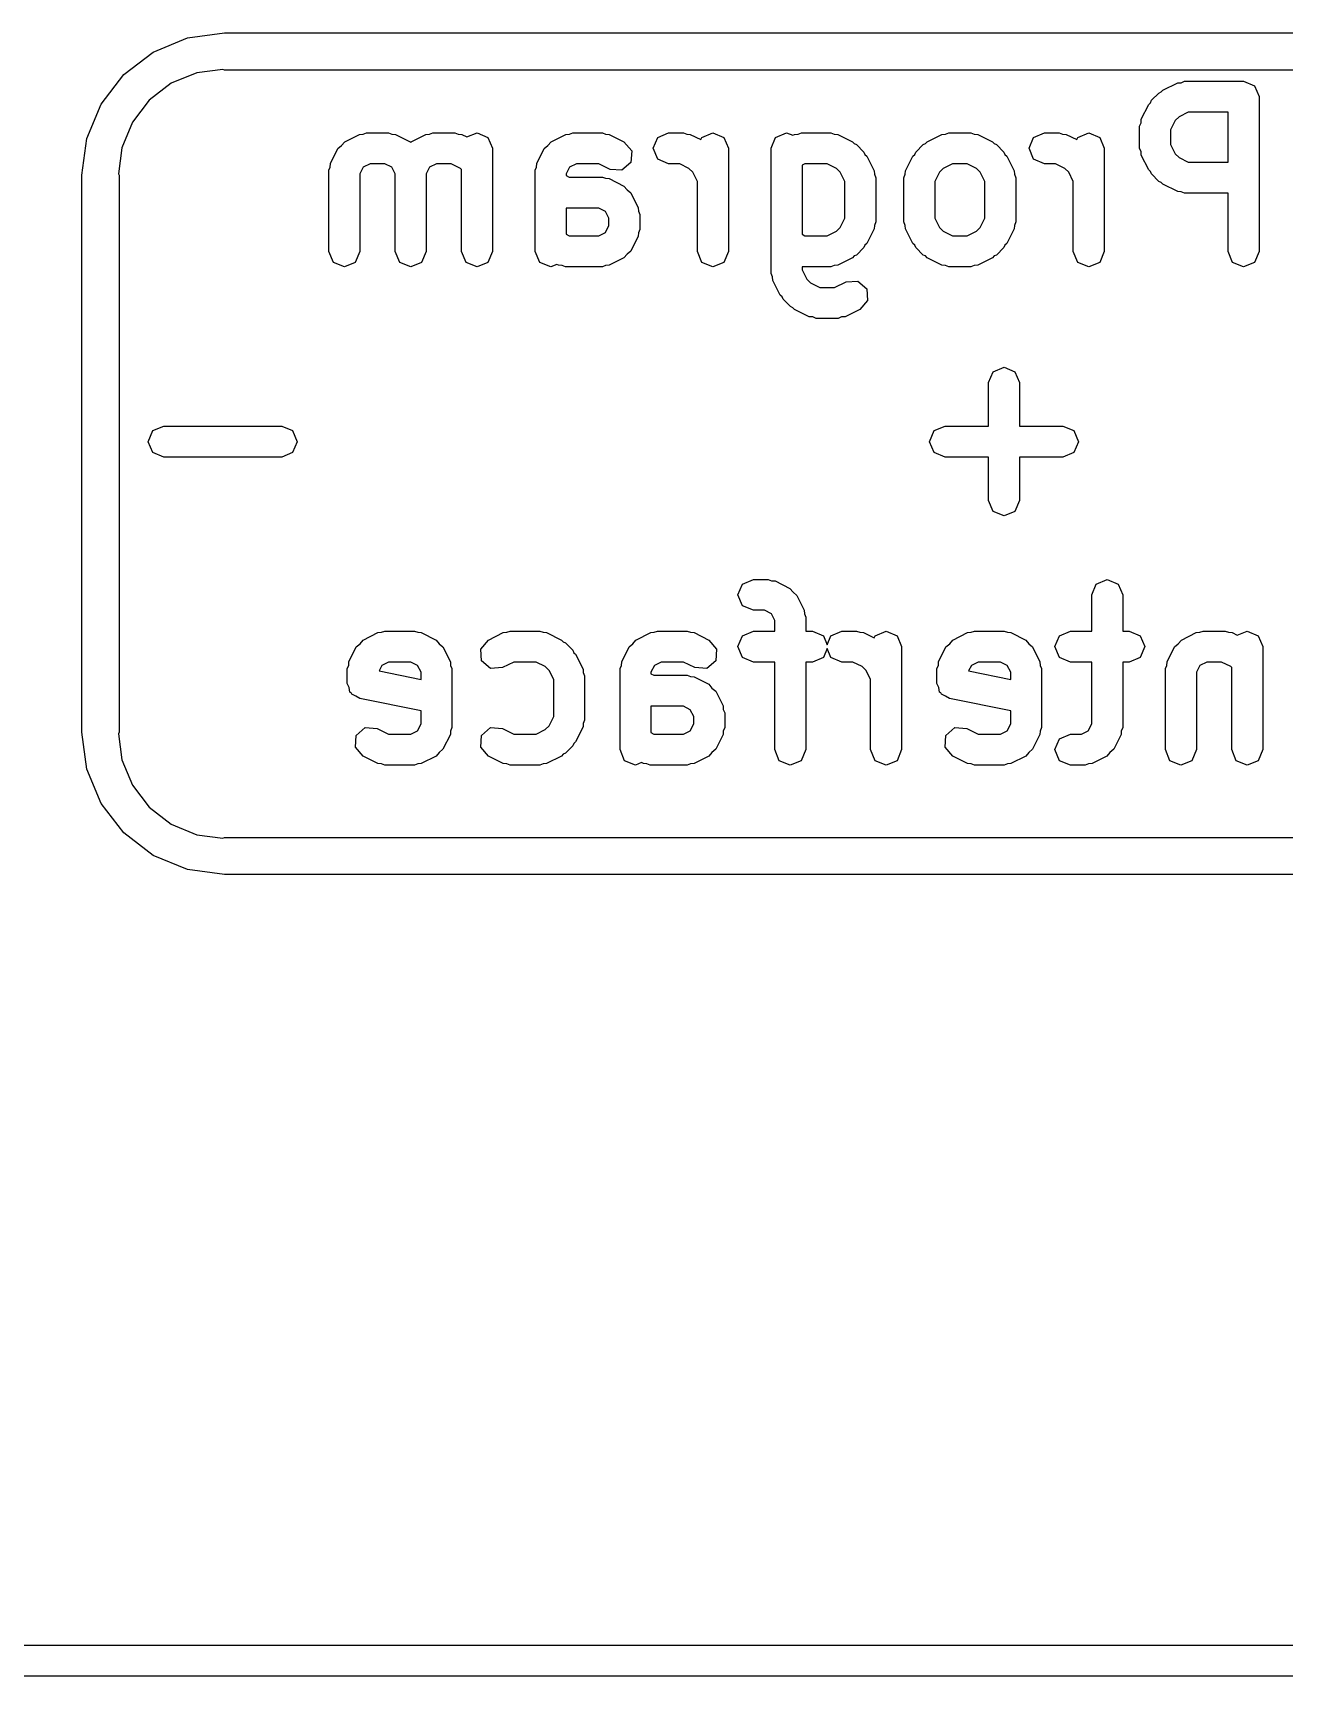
# Model space of a CAD drawing. Extents: x 59.1 to 149.1, y -118 to -82.
# Drawn here: x 75.58 to 79.62, y -118.05 to -112.74 of the extents above; entities that cross this region are included whole.
import ezdxf

# ---------------------------------------------------------------- set-up
doc = ezdxf.new("R2010")
doc.units = 0
doc.layers.add('BLACK', color=7, linetype='CONTINUOUS')

msp = doc.modelspace()

# ---------------------------------------------------------------- linework, layer by layer
at = {"layer": 'BLACK', "linetype": 'CONTINUOUS'}
for p, q in [((75.97, -112.802), (76.0809, -112.756)), ((76.0809, -112.756), (76.2, -112.74)), ((76.2, -112.74), (82.9, -112.74)), ((75.8747, -112.875), (75.97, -112.802)), ((75.8016, -112.97), (75.8747, -112.875)), ((76.1112, -112.869), (76.0285, -112.903)), ((76.1946, -112.858), (76.1112, -112.869)), ((76.2, -112.86), (76.1946, -112.858)), ((82.9, -112.86), (76.2, -112.86)), ((76.0285, -112.903), (75.9575, -112.958)), ((79.1951, -112.958), (79.2189, -112.935)), ((79.2189, -112.935), (79.2265, -112.931)), ((79.2265, -112.931), (79.2319, -112.925)), ((79.2319, -112.925), (79.2795, -112.901)), ((79.2795, -112.901), (79.2912, -112.901)), ((79.2912, -112.901), (79.3019, -112.896)), ((79.3019, -112.896), (79.4924, -112.896)), ((79.4924, -112.896), (79.5277, -112.911)), ((79.5277, -112.911), (79.5424, -112.946)), ((75.7557, -113.081), (75.8016, -112.97)), ((75.9575, -112.958), (75.903, -113.029)), ((79.1619, -113.019), (79.1858, -112.971)), ((79.1858, -112.971), (79.192, -112.966)), ((79.192, -112.966), (79.1951, -112.958)), ((79.3137, -112.996), (79.2839, -113.011)), ((79.4424, -112.996), (79.3137, -112.996)), ((79.4424, -113.158), (79.4424, -112.996)), ((79.5424, -112.946), (79.5424, -113.446)), ((75.903, -113.029), (75.8688, -113.111)), ((79.1567, -113.041), (79.1611, -113.031)), ((79.1567, -113.113), (79.1567, -113.041)), ((79.1611, -113.031), (79.1619, -113.019)), ((79.2716, -113.023), (79.2567, -113.053)), ((79.2839, -113.011), (79.2716, -113.023)), ((75.74, -113.2), (75.7557, -113.081)), ((76.5787, -113.104), (76.5891, -113.092)), ((76.5891, -113.092), (76.6367, -113.068)), ((76.6367, -113.068), (76.6483, -113.067)), ((76.6483, -113.067), (76.659, -113.063)), ((76.659, -113.063), (76.7305, -113.063)), ((76.7305, -113.063), (76.7412, -113.067)), ((76.7412, -113.067), (76.7528, -113.068)), ((76.7528, -113.068), (76.8005, -113.092)), ((76.8005, -113.092), (76.8019, -113.094)), ((76.8019, -113.094), (76.8034, -113.092)), ((76.8034, -113.092), (76.851, -113.068)), ((76.851, -113.068), (76.8626, -113.067)), ((76.8626, -113.067), (76.8733, -113.063)), ((76.8733, -113.063), (76.9448, -113.063)), ((76.9448, -113.063), (76.9555, -113.067)), ((76.9555, -113.067), (76.9671, -113.068)), ((76.9671, -113.068), (76.9836, -113.076)), ((76.9836, -113.076), (77.0162, -113.063)), ((77.0162, -113.063), (77.0515, -113.078)), ((77.0515, -113.078), (77.0662, -113.113)), ((77.2453, -113.104), (77.2557, -113.092)), ((77.2557, -113.092), (77.3034, -113.068)), ((77.3034, -113.068), (77.315, -113.067)), ((77.315, -113.067), (77.3257, -113.063)), ((77.3257, -113.063), (77.421, -113.063)), ((77.421, -113.063), (77.4317, -113.067)), ((77.4317, -113.067), (77.4433, -113.068)), ((77.4433, -113.068), (77.4909, -113.092)), ((77.4909, -113.092), (77.516, -113.121)), ((77.5852, -113.113), (77.5999, -113.078)), ((77.5999, -113.078), (77.6352, -113.063)), ((77.6352, -113.063), (77.6829, -113.063)), ((77.6829, -113.063), (77.6936, -113.067)), ((77.6936, -113.067), (77.7052, -113.068)), ((77.7052, -113.068), (77.7395, -113.085)), ((77.7395, -113.085), (77.7427, -113.078)), ((77.7427, -113.078), (77.7781, -113.063)), ((77.7781, -113.063), (77.8135, -113.078)), ((77.8135, -113.078), (77.8281, -113.113)), ((77.9662, -113.113), (77.9808, -113.078)), ((77.9808, -113.078), (78.0162, -113.063)), ((78.0162, -113.063), (78.0358, -113.071)), ((78.0358, -113.071), (78.0414, -113.068)), ((78.0414, -113.068), (78.0531, -113.067)), ((78.0531, -113.067), (78.0638, -113.063)), ((78.0638, -113.063), (78.159, -113.063)), ((78.159, -113.063), (78.1698, -113.067)), ((78.1698, -113.067), (78.1814, -113.068)), ((78.1814, -113.068), (78.229, -113.092)), ((78.229, -113.092), (78.2344, -113.098)), ((78.2344, -113.098), (78.242, -113.101)), ((78.242, -113.101), (78.2658, -113.125)), ((78.4332, -113.125), (78.457, -113.101)), ((78.457, -113.101), (78.4646, -113.098)), ((78.4646, -113.098), (78.47, -113.092)), ((78.47, -113.092), (78.5176, -113.068)), ((78.5176, -113.068), (78.5292, -113.067)), ((78.5292, -113.067), (78.54, -113.063)), ((78.54, -113.063), (78.6114, -113.063)), ((78.6114, -113.063), (78.6222, -113.067)), ((78.6222, -113.067), (78.6338, -113.068)), ((78.6338, -113.068), (78.6814, -113.092)), ((78.6814, -113.092), (78.6868, -113.098)), ((78.6868, -113.098), (78.6944, -113.101)), ((78.6944, -113.101), (78.7182, -113.125)), ((78.7995, -113.113), (78.8142, -113.078)), ((78.8142, -113.078), (78.8495, -113.063)), ((78.8495, -113.063), (78.8971, -113.063)), ((78.8971, -113.063), (78.9079, -113.067)), ((78.9079, -113.067), (78.9195, -113.068)), ((78.9195, -113.068), (78.9538, -113.085)), ((78.9538, -113.085), (78.957, -113.078)), ((78.957, -113.078), (78.9924, -113.063)), ((78.9924, -113.063), (79.0277, -113.078)), ((79.0277, -113.078), (79.0424, -113.113)), ((79.2567, -113.053), (79.2567, -113.101)), ((79.2567, -113.101), (79.2716, -113.131)), ((75.8688, -113.111), (75.8578, -113.195)), ((76.5429, -113.162), (76.5667, -113.114)), ((76.5667, -113.114), (76.5787, -113.104)), ((77.0662, -113.113), (77.0662, -113.446)), ((77.2096, -113.162), (77.2334, -113.114)), ((77.2334, -113.114), (77.2453, -113.104)), ((77.516, -113.121), (77.5133, -113.159)), ((77.5999, -113.148), (77.5852, -113.113)), ((77.6352, -113.163), (77.5999, -113.148)), ((77.8281, -113.113), (77.8281, -113.446)), ((77.9662, -113.518), (77.9662, -113.113)), ((78.2658, -113.125), (78.269, -113.133)), ((78.269, -113.133), (78.2752, -113.138)), ((78.2752, -113.138), (78.299, -113.186)), ((78.4, -113.186), (78.4239, -113.138)), ((78.4239, -113.138), (78.4301, -113.133)), ((78.4301, -113.133), (78.4332, -113.125)), ((78.7182, -113.125), (78.7214, -113.133)), ((78.7214, -113.133), (78.7276, -113.138)), ((78.7276, -113.138), (78.7514, -113.186)), ((78.8142, -113.148), (78.7995, -113.113)), ((78.8495, -113.163), (78.8142, -113.148)), ((79.0424, -113.113), (79.0424, -113.446)), ((79.1611, -113.124), (79.1567, -113.113)), ((79.1619, -113.135), (79.1611, -113.124)), ((79.1858, -113.183), (79.1619, -113.135)), ((79.2716, -113.131), (79.2839, -113.143)), ((79.2839, -113.143), (79.3137, -113.158)), ((75.74, -115), (75.74, -113.2)), ((75.8578, -113.195), (75.86, -113.2)), ((75.86, -113.2), (75.86, -115)), ((76.5376, -113.184), (76.5421, -113.174)), ((76.5376, -113.446), (76.5376, -113.184)), ((76.5421, -113.174), (76.5429, -113.162)), ((76.6487, -113.174), (76.6376, -113.196)), ((76.6376, -113.196), (76.6376, -113.446)), ((76.6709, -113.163), (76.6487, -113.174)), ((76.7187, -113.163), (76.6709, -113.163)), ((76.7408, -113.174), (76.7187, -113.163)), ((76.7519, -113.196), (76.7408, -113.174)), ((76.7519, -113.446), (76.7519, -113.196)), ((76.863, -113.174), (76.8519, -113.196)), ((76.8519, -113.196), (76.8519, -113.446)), ((76.8851, -113.163), (76.863, -113.174)), ((76.933, -113.163), (76.8851, -113.163)), ((76.9628, -113.178), (76.933, -113.163)), ((76.9662, -113.181), (76.9628, -113.178)), ((76.9662, -113.446), (76.9662, -113.181)), ((77.2043, -113.184), (77.2087, -113.174)), ((77.2043, -113.446), (77.2043, -113.184)), ((77.2087, -113.174), (77.2096, -113.162)), ((77.3154, -113.174), (77.3043, -113.196)), ((77.3043, -113.196), (77.3043, -113.201)), ((77.3043, -113.201), (77.3137, -113.206)), ((77.3137, -113.206), (77.421, -113.206)), ((77.3375, -113.163), (77.3154, -113.174)), ((77.4091, -113.163), (77.3375, -113.163)), ((77.4462, -113.181), (77.4091, -113.163)), ((77.421, -113.206), (77.4317, -113.21)), ((77.4844, -113.184), (77.4462, -113.181)), ((77.5133, -113.159), (77.4844, -113.184)), ((77.6711, -113.163), (77.6352, -113.163)), ((77.7009, -113.178), (77.6711, -113.163)), ((77.7132, -113.19), (77.7009, -113.178)), ((77.7281, -113.22), (77.7132, -113.19)), ((78.0756, -113.163), (78.0662, -113.168)), ((78.0662, -113.168), (78.0662, -113.391)), ((78.1472, -113.163), (78.0756, -113.163)), ((78.177, -113.178), (78.1472, -113.163)), ((78.1894, -113.19), (78.177, -113.178)), ((78.2043, -113.22), (78.1894, -113.19)), ((78.299, -113.186), (78.2998, -113.197)), ((78.2998, -113.197), (78.3043, -113.208)), ((78.3043, -113.208), (78.3043, -113.351)), ((78.3948, -113.208), (78.3992, -113.197)), ((78.3948, -113.351), (78.3948, -113.208)), ((78.3992, -113.197), (78.4, -113.186)), ((78.5097, -113.19), (78.4948, -113.22)), ((78.522, -113.178), (78.5097, -113.19)), ((78.5518, -113.163), (78.522, -113.178)), ((78.5996, -113.163), (78.5518, -113.163)), ((78.6294, -113.178), (78.5996, -113.163)), ((78.6418, -113.19), (78.6294, -113.178)), ((78.6567, -113.22), (78.6418, -113.19)), ((78.7514, -113.186), (78.7522, -113.197)), ((78.7522, -113.197), (78.7567, -113.208)), ((78.7567, -113.208), (78.7567, -113.351)), ((78.8853, -113.163), (78.8495, -113.163)), ((78.9151, -113.178), (78.8853, -113.163)), ((78.9275, -113.19), (78.9151, -113.178)), ((78.9424, -113.22), (78.9275, -113.19)), ((79.192, -113.188), (79.1858, -113.183)), ((79.1951, -113.196), (79.192, -113.188)), ((79.2189, -113.22), (79.1951, -113.196)), ((79.3137, -113.158), (79.4424, -113.158)), ((77.4317, -113.21), (77.4433, -113.211)), ((77.4433, -113.211), (77.4909, -113.235)), ((77.4909, -113.235), (77.5013, -113.247)), ((77.5013, -113.247), (77.5133, -113.257)), ((77.5133, -113.257), (77.5371, -113.305)), ((77.7281, -113.446), (77.7281, -113.22)), ((78.2043, -113.339), (78.2043, -113.22)), ((78.4948, -113.22), (78.4948, -113.339)), ((78.6567, -113.339), (78.6567, -113.22)), ((78.9424, -113.446), (78.9424, -113.22)), ((79.2265, -113.223), (79.2189, -113.22)), ((79.2319, -113.229), (79.2265, -113.223)), ((79.2795, -113.253), (79.2319, -113.229)), ((79.2912, -113.254), (79.2795, -113.253)), ((79.3019, -113.258), (79.2912, -113.254)), ((79.4424, -113.258), (79.3019, -113.258)), ((79.4424, -113.446), (79.4424, -113.258)), ((77.3043, -113.306), (77.3043, -113.391)), ((77.4091, -113.306), (77.3043, -113.306)), ((77.4313, -113.317), (77.4091, -113.306)), ((77.5371, -113.305), (77.5379, -113.316)), ((77.4424, -113.339), (77.4313, -113.317)), ((77.4313, -113.385), (77.4424, -113.363)), ((77.4424, -113.363), (77.4424, -113.339)), ((77.5379, -113.316), (77.5424, -113.327)), ((77.5424, -113.327), (77.5424, -113.375)), ((78.1894, -113.369), (78.2043, -113.339)), ((78.2998, -113.362), (78.299, -113.373)), ((78.3043, -113.351), (78.2998, -113.362)), ((78.3992, -113.362), (78.3948, -113.351)), ((78.4, -113.373), (78.3992, -113.362)), ((78.4948, -113.339), (78.5097, -113.369)), ((78.6418, -113.369), (78.6567, -113.339)), ((78.7522, -113.362), (78.7514, -113.373)), ((78.7567, -113.351), (78.7522, -113.362)), ((77.3043, -113.391), (77.3137, -113.396)), ((77.3137, -113.396), (77.4091, -113.396)), ((77.4091, -113.396), (77.4313, -113.385)), ((77.5371, -113.397), (77.5133, -113.445)), ((77.5379, -113.386), (77.5371, -113.397)), ((77.5424, -113.375), (77.5379, -113.386)), ((78.0662, -113.391), (78.0756, -113.396)), ((78.0756, -113.396), (78.1472, -113.396)), ((78.1472, -113.396), (78.177, -113.381)), ((78.177, -113.381), (78.1894, -113.369)), ((78.2752, -113.421), (78.269, -113.426)), ((78.299, -113.373), (78.2752, -113.421)), ((78.4239, -113.421), (78.4, -113.373)), ((78.4301, -113.426), (78.4239, -113.421)), ((78.5097, -113.369), (78.522, -113.381)), ((78.522, -113.381), (78.5518, -113.396)), ((78.5518, -113.396), (78.5996, -113.396)), ((78.5996, -113.396), (78.6294, -113.381)), ((78.6294, -113.381), (78.6418, -113.369)), ((78.7276, -113.421), (78.7214, -113.426)), ((78.7514, -113.373), (78.7276, -113.421)), ((76.5523, -113.482), (76.5376, -113.446)), ((76.6376, -113.446), (76.623, -113.482)), ((76.7665, -113.482), (76.7519, -113.446)), ((76.8519, -113.446), (76.8373, -113.482)), ((76.9808, -113.482), (76.9662, -113.446)), ((77.0662, -113.446), (77.0515, -113.482)), ((77.2189, -113.482), (77.2043, -113.446)), ((77.4909, -113.467), (77.4433, -113.491)), ((77.5013, -113.455), (77.4909, -113.467)), ((77.5133, -113.445), (77.5013, -113.455)), ((77.7427, -113.482), (77.7281, -113.446)), ((77.8281, -113.446), (77.8135, -113.482)), ((78.229, -113.467), (78.1814, -113.491)), ((78.2344, -113.461), (78.229, -113.467)), ((78.242, -113.458), (78.2344, -113.461)), ((78.2658, -113.434), (78.242, -113.458)), ((78.269, -113.426), (78.2658, -113.434)), ((78.4332, -113.434), (78.4301, -113.426)), ((78.457, -113.458), (78.4332, -113.434)), ((78.4646, -113.461), (78.457, -113.458)), ((78.47, -113.467), (78.4646, -113.461)), ((78.5176, -113.491), (78.47, -113.467)), ((78.6814, -113.467), (78.6338, -113.491)), ((78.6868, -113.461), (78.6814, -113.467)), ((78.6944, -113.458), (78.6868, -113.461)), ((78.7182, -113.434), (78.6944, -113.458)), ((78.7214, -113.426), (78.7182, -113.434)), ((78.957, -113.482), (78.9424, -113.446)), ((79.0424, -113.446), (79.0277, -113.482)), ((79.457, -113.482), (79.4424, -113.446)), ((79.5424, -113.446), (79.5277, -113.482)), ((76.5876, -113.496), (76.5523, -113.482)), ((76.623, -113.482), (76.5876, -113.496)), ((76.8019, -113.496), (76.7665, -113.482)), ((76.8373, -113.482), (76.8019, -113.496)), ((77.0162, -113.496), (76.9808, -113.482)), ((77.0515, -113.482), (77.0162, -113.496)), ((77.2543, -113.496), (77.2189, -113.482)), ((77.2739, -113.488), (77.2543, -113.496)), ((77.2795, -113.491), (77.2739, -113.488)), ((77.2912, -113.492), (77.2795, -113.491)), ((77.3019, -113.496), (77.2912, -113.492)), ((77.421, -113.496), (77.3019, -113.496)), ((77.4317, -113.492), (77.421, -113.496)), ((77.4433, -113.491), (77.4317, -113.492)), ((77.7781, -113.496), (77.7427, -113.482)), ((77.8135, -113.482), (77.7781, -113.496)), ((77.9706, -113.528), (77.9662, -113.518)), ((78.159, -113.496), (78.0662, -113.496)), ((78.0662, -113.496), (78.0662, -113.506)), ((78.0662, -113.506), (78.0811, -113.536)), ((78.1698, -113.492), (78.159, -113.496)), ((78.1814, -113.491), (78.1698, -113.492)), ((78.5292, -113.492), (78.5176, -113.491)), ((78.54, -113.496), (78.5292, -113.492)), ((78.6114, -113.496), (78.54, -113.496)), ((78.6222, -113.492), (78.6114, -113.496)), ((78.6338, -113.491), (78.6222, -113.492)), ((78.9924, -113.496), (78.957, -113.482)), ((79.0277, -113.482), (78.9924, -113.496)), ((79.4924, -113.496), (79.457, -113.482)), ((79.5277, -113.482), (79.4924, -113.496)), ((77.9715, -113.54), (77.9706, -113.528)), ((77.9953, -113.588), (77.9715, -113.54)), ((78.0811, -113.536), (78.0934, -113.548)), ((78.0934, -113.548), (78.1232, -113.563)), ((78.1232, -113.563), (78.1711, -113.563)), ((78.1711, -113.563), (78.2081, -113.544)), ((78.2081, -113.544), (78.2463, -113.542)), ((78.2463, -113.542), (78.2752, -113.567)), ((78.2752, -113.567), (78.2779, -113.605)), ((78.0015, -113.593), (77.9953, -113.588)), ((78.0046, -113.601), (78.0015, -113.593)), ((78.0285, -113.624), (78.0046, -113.601)), ((78.0361, -113.628), (78.0285, -113.624)), ((78.0414, -113.634), (78.0361, -113.628)), ((78.0891, -113.658), (78.0414, -113.634)), ((78.2528, -113.634), (78.2052, -113.658)), ((78.2779, -113.605), (78.2528, -113.634)), ((78.1007, -113.658), (78.0891, -113.658)), ((78.1114, -113.663), (78.1007, -113.658)), ((78.1829, -113.663), (78.1114, -113.663)), ((78.1936, -113.658), (78.1829, -113.663)), ((78.2052, -113.658), (78.1936, -113.658)), ((78.6686, -113.87), (78.6832, -113.835)), ((78.6832, -113.835), (78.7186, -113.82)), ((78.7186, -113.82), (78.7539, -113.835)), ((78.7539, -113.835), (78.7686, -113.87)), ((78.6686, -114.011), (78.6686, -113.87)), ((78.7686, -113.87), (78.7686, -114.011)), ((75.9543, -114.061), (75.9689, -114.025)), ((75.9689, -114.025), (76.0043, -114.011)), ((76.0043, -114.011), (76.3852, -114.011)), ((76.3852, -114.011), (76.4206, -114.025)), ((76.4206, -114.025), (76.4352, -114.061)), ((78.4781, -114.061), (78.4927, -114.025)), ((78.4927, -114.025), (78.5281, -114.011)), ((78.5281, -114.011), (78.6686, -114.011)), ((78.7686, -114.011), (78.909, -114.011)), ((78.909, -114.011), (78.9444, -114.025)), ((78.9444, -114.025), (78.959, -114.061)), ((75.9689, -114.096), (75.9543, -114.061)), ((76.0043, -114.111), (75.9689, -114.096)), ((76.3852, -114.111), (76.0043, -114.111)), ((76.4206, -114.096), (76.3852, -114.111)), ((76.4352, -114.061), (76.4206, -114.096)), ((78.4927, -114.096), (78.4781, -114.061)), ((78.5281, -114.111), (78.4927, -114.096)), ((78.6686, -114.111), (78.5281, -114.111)), ((78.6686, -114.251), (78.6686, -114.111)), ((78.909, -114.111), (78.7686, -114.111)), ((78.7686, -114.111), (78.7686, -114.251)), ((78.9444, -114.096), (78.909, -114.111)), ((78.959, -114.061), (78.9444, -114.096)), ((78.6832, -114.287), (78.6686, -114.251)), ((78.7686, -114.251), (78.7539, -114.287)), ((78.7186, -114.301), (78.6832, -114.287)), ((78.7539, -114.287), (78.7186, -114.301)), ((77.859, -114.556), (77.8737, -114.521)), ((77.8737, -114.521), (77.909, -114.506)), ((77.909, -114.506), (77.9567, -114.506)), ((77.9567, -114.506), (77.9674, -114.511)), ((77.9674, -114.511), (77.979, -114.511)), ((77.979, -114.511), (78.0266, -114.535)), ((78.0266, -114.535), (78.037, -114.547)), ((79.0019, -114.556), (79.0165, -114.521)), ((79.0165, -114.521), (79.0519, -114.506)), ((79.0519, -114.506), (79.0873, -114.521)), ((79.0873, -114.521), (79.1019, -114.556)), ((77.8737, -114.592), (77.859, -114.556)), ((78.037, -114.547), (78.049, -114.558)), ((78.049, -114.558), (78.0728, -114.605)), ((79.0019, -114.673), (79.0019, -114.556)), ((79.1019, -114.556), (79.1019, -114.673)), ((77.909, -114.606), (77.8737, -114.592)), ((77.9449, -114.606), (77.909, -114.606)), ((77.967, -114.617), (77.9449, -114.606)), ((77.9781, -114.639), (77.967, -114.617)), ((77.9781, -114.673), (77.9781, -114.639)), ((78.0728, -114.605), (78.0736, -114.617)), ((78.0736, -114.617), (78.0781, -114.628)), ((78.0781, -114.628), (78.0781, -114.673)), ((76.6486, -114.702), (76.6962, -114.678)), ((76.6962, -114.678), (76.7078, -114.677)), ((76.7078, -114.677), (76.7186, -114.673)), ((76.7186, -114.673), (76.8138, -114.673)), ((76.8138, -114.673), (76.8246, -114.677)), ((76.8246, -114.677), (76.8362, -114.678)), ((76.8362, -114.678), (76.8838, -114.702)), ((77.0534, -114.702), (77.101, -114.678)), ((77.101, -114.678), (77.1126, -114.677)), ((77.1126, -114.677), (77.1233, -114.673)), ((77.1233, -114.673), (77.2186, -114.673)), ((77.2186, -114.673), (77.2293, -114.677)), ((77.2293, -114.677), (77.2409, -114.678)), ((77.2409, -114.678), (77.2886, -114.702)), ((77.5295, -114.702), (77.5772, -114.678)), ((77.5772, -114.678), (77.5888, -114.677)), ((77.5888, -114.677), (77.5995, -114.673)), ((77.5995, -114.673), (77.6948, -114.673)), ((77.6948, -114.673), (77.7055, -114.677)), ((77.7055, -114.677), (77.7171, -114.678)), ((77.7171, -114.678), (77.7647, -114.702)), ((77.859, -114.723), (77.8737, -114.688)), ((77.8737, -114.688), (77.909, -114.673)), ((77.909, -114.673), (77.9781, -114.673)), ((78.0781, -114.673), (78.0995, -114.673)), ((78.0995, -114.673), (78.1349, -114.688)), ((78.1349, -114.688), (78.1471, -114.717)), ((78.1471, -114.717), (78.1594, -114.688)), ((78.1594, -114.688), (78.1948, -114.673)), ((78.1948, -114.673), (78.2424, -114.673)), ((78.2424, -114.673), (78.2531, -114.677)), ((78.2531, -114.677), (78.2647, -114.678)), ((78.2647, -114.678), (78.299, -114.695)), ((78.299, -114.695), (78.3023, -114.688)), ((78.3023, -114.688), (78.3376, -114.673)), ((78.3376, -114.673), (78.373, -114.688)), ((78.373, -114.688), (78.3876, -114.723)), ((78.5534, -114.702), (78.601, -114.678)), ((78.601, -114.678), (78.6126, -114.677)), ((78.6126, -114.677), (78.6233, -114.673)), ((78.6233, -114.673), (78.7186, -114.673)), ((78.7186, -114.673), (78.7293, -114.677)), ((78.7293, -114.677), (78.7409, -114.678)), ((78.7409, -114.678), (78.7886, -114.702)), ((78.8829, -114.723), (78.8975, -114.688)), ((78.8975, -114.688), (78.9329, -114.673)), ((78.9329, -114.673), (79.0019, -114.673)), ((79.1019, -114.673), (79.1233, -114.673)), ((79.1233, -114.673), (79.1587, -114.688)), ((79.1587, -114.688), (79.1733, -114.723)), ((79.2914, -114.702), (79.3391, -114.678)), ((79.3391, -114.678), (79.3507, -114.677)), ((79.3507, -114.677), (79.3614, -114.673)), ((79.3614, -114.673), (79.4329, -114.673)), ((79.4329, -114.673), (79.4436, -114.677)), ((79.4436, -114.677), (79.4552, -114.678)), ((79.4552, -114.678), (79.4717, -114.686)), ((79.4717, -114.686), (79.5043, -114.673)), ((79.5043, -114.673), (79.5396, -114.688)), ((79.5396, -114.688), (79.5543, -114.723)), ((76.6024, -114.772), (76.6262, -114.724)), ((76.6262, -114.724), (76.6382, -114.714)), ((76.6382, -114.714), (76.6486, -114.702)), ((76.8838, -114.702), (76.8942, -114.714)), ((76.8942, -114.714), (76.9061, -114.724)), ((76.9061, -114.724), (76.93, -114.772)), ((77.0283, -114.731), (77.0534, -114.702)), ((77.031, -114.769), (77.0283, -114.731)), ((77.2886, -114.702), (77.2939, -114.708)), ((77.2939, -114.708), (77.3015, -114.711)), ((77.3015, -114.711), (77.3254, -114.735)), ((77.3254, -114.735), (77.3285, -114.743)), ((77.3285, -114.743), (77.3347, -114.748)), ((77.3347, -114.748), (77.3585, -114.796)), ((77.4834, -114.772), (77.5072, -114.724)), ((77.5072, -114.724), (77.5192, -114.714)), ((77.5192, -114.714), (77.5295, -114.702)), ((77.7647, -114.702), (77.7898, -114.731)), ((77.7898, -114.731), (77.7871, -114.769)), ((77.8737, -114.758), (77.859, -114.723)), ((78.1471, -114.729), (78.1349, -114.758)), ((78.1594, -114.758), (78.1471, -114.729)), ((78.3876, -114.723), (78.3876, -115.056)), ((78.5072, -114.772), (78.531, -114.724)), ((78.531, -114.724), (78.543, -114.714)), ((78.543, -114.714), (78.5534, -114.702)), ((78.7886, -114.702), (78.7989, -114.714)), ((78.7989, -114.714), (78.8109, -114.724)), ((78.8109, -114.724), (78.8347, -114.772)), ((78.8975, -114.758), (78.8829, -114.723)), ((79.1733, -114.723), (79.1587, -114.758)), ((79.2453, -114.772), (79.2691, -114.724)), ((79.2691, -114.724), (79.2811, -114.714)), ((79.2811, -114.714), (79.2914, -114.702)), ((79.5543, -114.723), (79.5543, -115.056)), ((76.5971, -114.794), (76.6016, -114.784)), ((76.5971, -114.842), (76.5971, -114.794)), ((76.6016, -114.784), (76.6024, -114.772)), ((76.7082, -114.784), (76.6995, -114.801)), ((76.6995, -114.801), (76.8352, -114.829)), ((76.7304, -114.773), (76.7082, -114.784)), ((76.802, -114.773), (76.7304, -114.773)), ((76.8242, -114.784), (76.802, -114.773)), ((76.8352, -114.806), (76.8242, -114.784)), ((76.93, -114.772), (76.9308, -114.784)), ((76.9308, -114.784), (76.9352, -114.794)), ((76.9352, -114.794), (76.9352, -114.985)), ((77.0599, -114.794), (77.031, -114.769)), ((77.0981, -114.791), (77.0599, -114.794)), ((77.1351, -114.773), (77.0981, -114.791)), ((77.2068, -114.773), (77.1351, -114.773)), ((77.2366, -114.788), (77.2068, -114.773)), ((77.2489, -114.8), (77.2366, -114.788)), ((77.2638, -114.83), (77.2489, -114.8)), ((77.3585, -114.796), (77.3594, -114.807)), ((77.4781, -114.794), (77.4825, -114.784)), ((77.4781, -115.056), (77.4781, -114.794)), ((77.4825, -114.784), (77.4834, -114.772)), ((77.5892, -114.784), (77.5781, -114.806)), ((77.6113, -114.773), (77.5892, -114.784)), ((77.683, -114.773), (77.6113, -114.773)), ((77.72, -114.791), (77.683, -114.773)), ((77.7582, -114.794), (77.72, -114.791)), ((77.7871, -114.769), (77.7582, -114.794)), ((77.909, -114.773), (77.8737, -114.758)), ((77.9781, -114.773), (77.909, -114.773)), ((77.9781, -115.056), (77.9781, -114.773)), ((78.0995, -114.773), (78.0781, -114.773)), ((78.0781, -114.773), (78.0781, -115.056)), ((78.1349, -114.758), (78.0995, -114.773)), ((78.1948, -114.773), (78.1594, -114.758)), ((78.2306, -114.773), (78.1948, -114.773)), ((78.2604, -114.788), (78.2306, -114.773)), ((78.2727, -114.8), (78.2604, -114.788)), ((78.2876, -114.83), (78.2727, -114.8)), ((78.5019, -114.794), (78.5064, -114.784)), ((78.5019, -114.842), (78.5019, -114.794)), ((78.5064, -114.784), (78.5072, -114.772)), ((78.613, -114.784), (78.6043, -114.801)), ((78.6043, -114.801), (78.74, -114.829)), ((78.6351, -114.773), (78.613, -114.784)), ((78.7068, -114.773), (78.6351, -114.773)), ((78.7289, -114.784), (78.7068, -114.773)), ((78.74, -114.806), (78.7289, -114.784)), ((78.8347, -114.772), (78.8355, -114.784)), ((78.8355, -114.784), (78.84, -114.794)), ((78.84, -114.794), (78.84, -114.985)), ((78.9329, -114.773), (78.8975, -114.758)), ((79.0019, -114.773), (78.9329, -114.773)), ((79.0019, -114.973), (79.0019, -114.773)), ((79.1233, -114.773), (79.1019, -114.773)), ((79.1019, -114.773), (79.1019, -114.985)), ((79.1587, -114.758), (79.1233, -114.773)), ((79.24, -114.794), (79.2445, -114.784)), ((79.24, -115.056), (79.24, -114.794)), ((79.2445, -114.784), (79.2453, -114.772)), ((79.3511, -114.784), (79.34, -114.806)), ((79.3732, -114.773), (79.3511, -114.784)), ((79.4211, -114.773), (79.3732, -114.773)), ((79.4509, -114.788), (79.4211, -114.773)), ((79.4543, -114.791), (79.4509, -114.788)), ((79.4543, -115.056), (79.4543, -114.791)), ((76.6027, -114.855), (76.5971, -114.842)), ((76.6055, -114.87), (76.6027, -114.855)), ((76.8352, -114.829), (76.8352, -114.806)), ((77.2638, -114.949), (77.2638, -114.83)), ((77.3594, -114.807), (77.3638, -114.818)), ((77.3638, -114.818), (77.3638, -114.961)), ((77.5781, -114.806), (77.5781, -114.811)), ((77.5781, -114.811), (77.5875, -114.816)), ((77.5875, -114.816), (77.6948, -114.816)), ((77.6948, -114.816), (77.7055, -114.82)), ((77.7055, -114.82), (77.7171, -114.821)), ((77.7171, -114.821), (77.7647, -114.845)), ((77.7647, -114.845), (77.7751, -114.857)), ((78.2876, -115.056), (78.2876, -114.83)), ((78.5075, -114.855), (78.5019, -114.842)), ((78.5103, -114.87), (78.5075, -114.855)), ((78.74, -114.829), (78.74, -114.806)), ((79.34, -114.806), (79.34, -115.056)), ((76.6098, -114.873), (76.6055, -114.87)), ((76.6118, -114.877), (76.6098, -114.873)), ((76.6252, -114.883), (76.6118, -114.877)), ((76.6373, -114.891), (76.6252, -114.883)), ((76.8352, -114.931), (76.6373, -114.891)), ((77.7751, -114.857), (77.7871, -114.867)), ((77.7871, -114.867), (77.8109, -114.915)), ((78.5146, -114.873), (78.5103, -114.87)), ((78.5165, -114.877), (78.5146, -114.873)), ((78.53, -114.883), (78.5165, -114.877)), ((78.5421, -114.891), (78.53, -114.883)), ((78.74, -114.931), (78.5421, -114.891)), ((76.8352, -114.973), (76.8352, -114.931)), ((77.2489, -114.979), (77.2638, -114.949)), ((77.3638, -114.961), (77.3594, -114.972)), ((77.5781, -114.916), (77.5781, -115.001)), ((77.683, -114.916), (77.5781, -114.916)), ((77.7051, -114.927), (77.683, -114.916)), ((77.7162, -114.949), (77.7051, -114.927)), ((77.7162, -114.973), (77.7162, -114.949)), ((77.8109, -114.915), (77.8117, -114.926)), ((77.8117, -114.926), (77.8162, -114.937)), ((77.8162, -114.937), (77.8162, -114.985)), ((78.74, -114.973), (78.74, -114.931)), ((75.7557, -115.119), (75.74, -115)), ((75.86, -115), (75.8578, -115.005)), ((75.8578, -115.005), (75.8688, -115.089)), ((76.6235, -115.048), (76.6262, -115.01)), ((76.6262, -115.01), (76.6551, -114.985)), ((76.6551, -114.985), (76.6933, -114.988)), ((76.6933, -114.988), (76.7304, -115.006)), ((76.7304, -115.006), (76.802, -115.006)), ((76.802, -115.006), (76.8242, -114.995)), ((76.8242, -114.995), (76.8352, -114.973)), ((76.93, -115.007), (76.9061, -115.055)), ((76.9308, -114.996), (76.93, -115.007)), ((76.9352, -114.985), (76.9308, -114.996)), ((77.0283, -115.048), (77.031, -115.01)), ((77.031, -115.01), (77.0599, -114.985)), ((77.0599, -114.985), (77.0981, -114.988)), ((77.0981, -114.988), (77.1351, -115.006)), ((77.1351, -115.006), (77.2068, -115.006)), ((77.2068, -115.006), (77.2366, -114.991)), ((77.2366, -114.991), (77.2489, -114.979)), ((77.3585, -114.983), (77.3347, -115.031)), ((77.3594, -114.972), (77.3585, -114.983)), ((77.5781, -115.001), (77.5875, -115.006)), ((77.5875, -115.006), (77.683, -115.006)), ((77.683, -115.006), (77.7051, -114.995)), ((77.7051, -114.995), (77.7162, -114.973)), ((77.8109, -115.007), (77.7871, -115.055)), ((77.8117, -114.996), (77.8109, -115.007)), ((77.8162, -114.985), (77.8117, -114.996)), ((78.5283, -115.048), (78.531, -115.01)), ((78.531, -115.01), (78.5599, -114.985)), ((78.5599, -114.985), (78.5981, -114.988)), ((78.5981, -114.988), (78.6351, -115.006)), ((78.6351, -115.006), (78.7068, -115.006)), ((78.7068, -115.006), (78.7289, -114.995)), ((78.7289, -114.995), (78.74, -114.973)), ((78.8347, -115.007), (78.8109, -115.055)), ((78.8355, -114.996), (78.8347, -115.007)), ((78.84, -114.985), (78.8355, -114.996)), ((78.8975, -115.021), (78.9329, -115.006)), ((78.9329, -115.006), (78.9687, -115.006)), ((78.9687, -115.006), (78.9908, -114.995)), ((78.9908, -114.995), (79.0019, -114.973)), ((79.0966, -115.007), (79.0728, -115.055)), ((79.0974, -114.996), (79.0966, -115.007)), ((79.1019, -114.985), (79.0974, -114.996)), ((76.6486, -115.077), (76.6235, -115.048)), ((76.8942, -115.065), (76.8838, -115.077)), ((76.9061, -115.055), (76.8942, -115.065)), ((77.0534, -115.077), (77.0283, -115.048)), ((77.3254, -115.044), (77.3015, -115.068)), ((77.3285, -115.036), (77.3254, -115.044)), ((77.3347, -115.031), (77.3285, -115.036)), ((77.4927, -115.092), (77.4781, -115.056)), ((77.7751, -115.065), (77.7647, -115.077)), ((77.7871, -115.055), (77.7751, -115.065)), ((77.9927, -115.092), (77.9781, -115.056)), ((78.0781, -115.056), (78.0635, -115.092)), ((78.3023, -115.092), (78.2876, -115.056)), ((78.3876, -115.056), (78.373, -115.092)), ((78.5534, -115.077), (78.5283, -115.048)), ((78.7989, -115.065), (78.7886, -115.077)), ((78.8109, -115.055), (78.7989, -115.065)), ((78.8829, -115.056), (78.8975, -115.021)), ((78.8975, -115.092), (78.8829, -115.056)), ((79.0608, -115.065), (79.0505, -115.077)), ((79.0728, -115.055), (79.0608, -115.065)), ((79.2546, -115.092), (79.24, -115.056)), ((79.34, -115.056), (79.3254, -115.092)), ((79.4689, -115.092), (79.4543, -115.056)), ((79.5543, -115.056), (79.5396, -115.092)), ((75.8016, -115.23), (75.7557, -115.119)), ((75.8688, -115.089), (75.903, -115.171)), ((76.6962, -115.101), (76.6486, -115.077)), ((76.7078, -115.102), (76.6962, -115.101)), ((76.7186, -115.106), (76.7078, -115.102)), ((76.8138, -115.106), (76.7186, -115.106)), ((76.8246, -115.102), (76.8138, -115.106)), ((76.8362, -115.101), (76.8246, -115.102)), ((76.8838, -115.077), (76.8362, -115.101)), ((77.101, -115.101), (77.0534, -115.077)), ((77.1126, -115.102), (77.101, -115.101)), ((77.1233, -115.106), (77.1126, -115.102)), ((77.2186, -115.106), (77.1233, -115.106)), ((77.2293, -115.102), (77.2186, -115.106)), ((77.2409, -115.101), (77.2293, -115.102)), ((77.2886, -115.077), (77.2409, -115.101)), ((77.2939, -115.071), (77.2886, -115.077)), ((77.3015, -115.068), (77.2939, -115.071)), ((77.5281, -115.106), (77.4927, -115.092)), ((77.5477, -115.098), (77.5281, -115.106)), ((77.5534, -115.101), (77.5477, -115.098)), ((77.565, -115.102), (77.5534, -115.101)), ((77.5757, -115.106), (77.565, -115.102)), ((77.6948, -115.106), (77.5757, -115.106)), ((77.7055, -115.102), (77.6948, -115.106)), ((77.7171, -115.101), (77.7055, -115.102)), ((77.7647, -115.077), (77.7171, -115.101)), ((78.0281, -115.106), (77.9927, -115.092)), ((78.0635, -115.092), (78.0281, -115.106)), ((78.3376, -115.106), (78.3023, -115.092)), ((78.373, -115.092), (78.3376, -115.106)), ((78.601, -115.101), (78.5534, -115.077)), ((78.6126, -115.102), (78.601, -115.101)), ((78.6233, -115.106), (78.6126, -115.102)), ((78.7186, -115.106), (78.6233, -115.106)), ((78.7293, -115.102), (78.7186, -115.106)), ((78.7409, -115.101), (78.7293, -115.102)), ((78.7886, -115.077), (78.7409, -115.101)), ((78.9329, -115.106), (78.8975, -115.092)), ((78.9805, -115.106), (78.9329, -115.106)), ((78.9912, -115.102), (78.9805, -115.106)), ((79.0028, -115.101), (78.9912, -115.102)), ((79.0505, -115.077), (79.0028, -115.101)), ((79.29, -115.106), (79.2546, -115.092)), ((79.3254, -115.092), (79.29, -115.106)), ((79.5043, -115.106), (79.4689, -115.092)), ((79.5396, -115.092), (79.5043, -115.106)), ((75.903, -115.171), (75.9575, -115.242)), ((75.8747, -115.325), (75.8016, -115.23)), ((75.9575, -115.242), (76.0285, -115.297)), ((75.97, -115.398), (75.8747, -115.325)), ((76.0285, -115.297), (76.1112, -115.331)), ((76.1112, -115.331), (76.1946, -115.342)), ((76.1946, -115.342), (76.2, -115.34)), ((76.2, -115.34), (82.9, -115.34)), ((76.0809, -115.444), (75.97, -115.398)), ((76.2, -115.46), (76.0809, -115.444)), ((82.9, -115.46), (76.2, -115.46)), ((68, -117.95), (149, -117.95)), ((149, -118.05), (68, -118.05))]:
    msp.add_line(p, q, dxfattribs=at)

doc.saveas('drawing.dxf')
